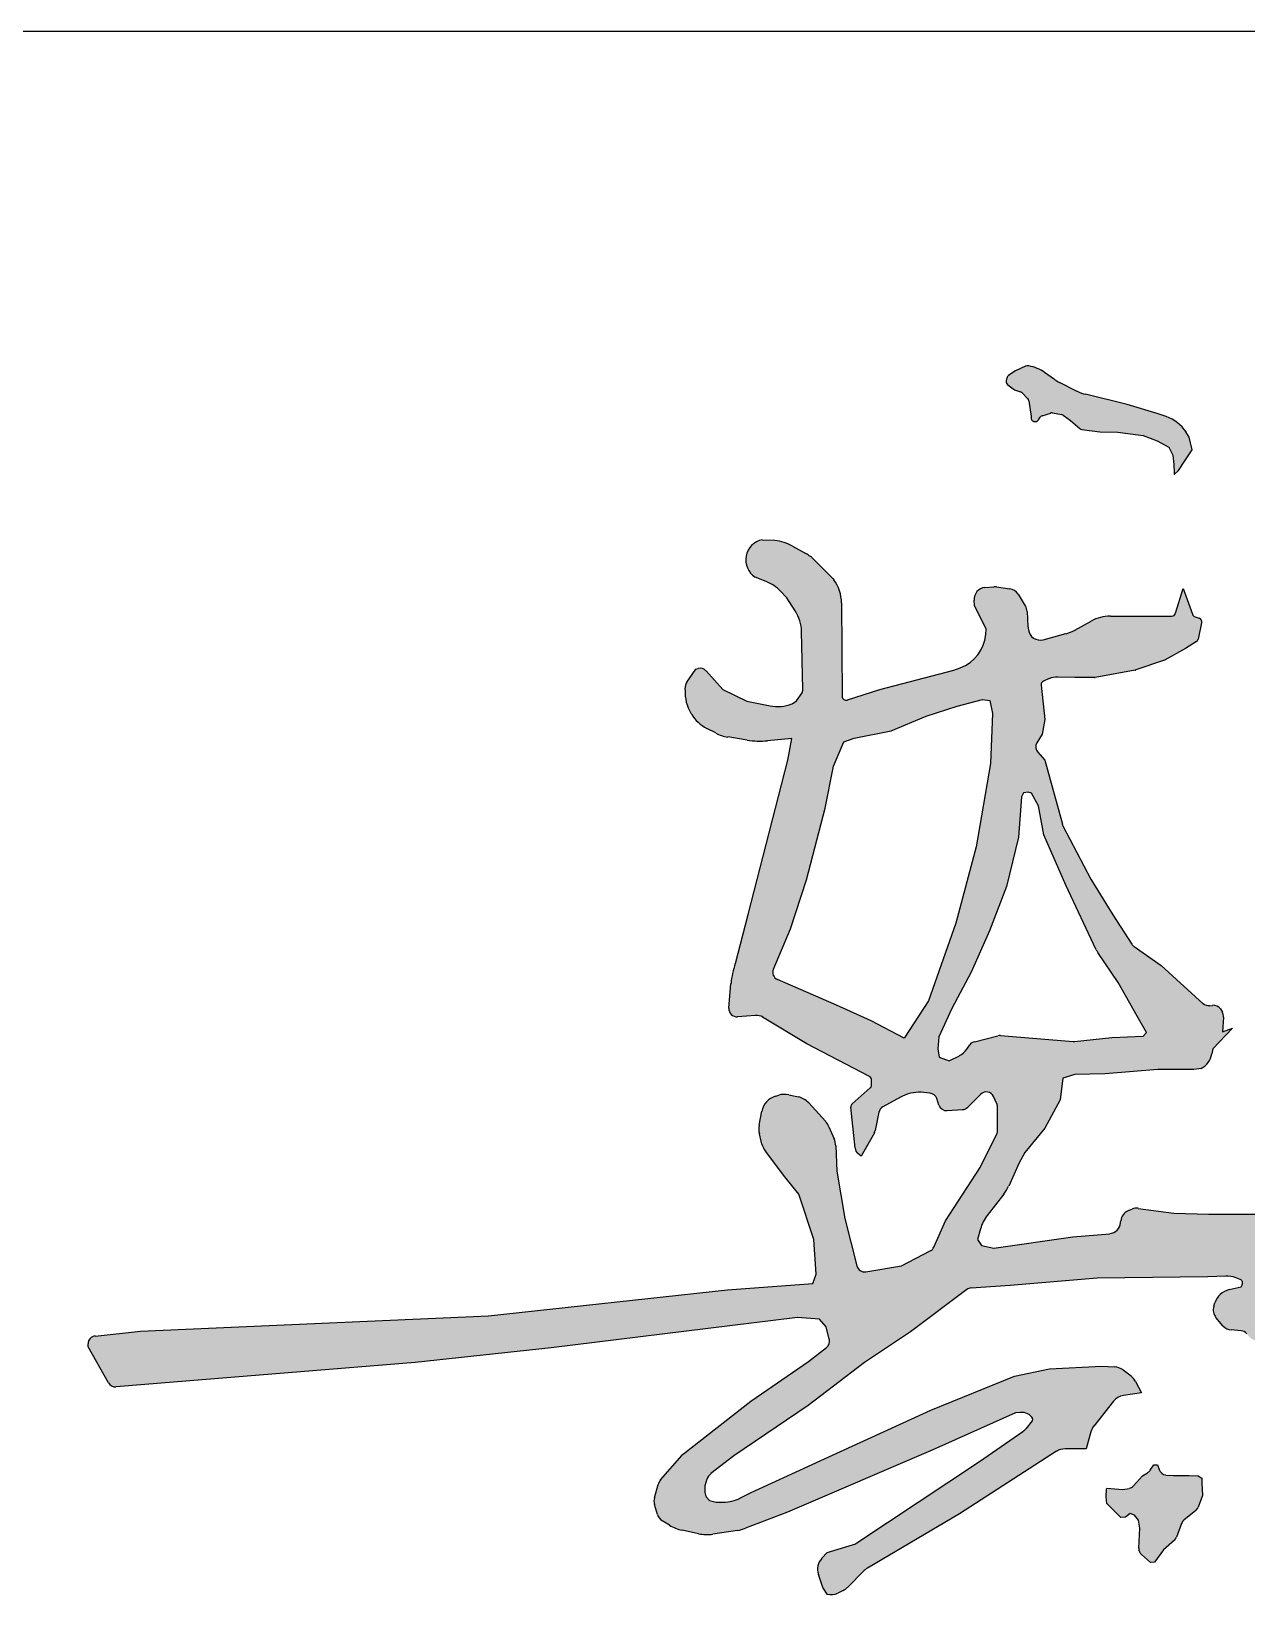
# Model space of a CAD drawing. Extents: x 185245 to 2166646, y -19957 to 815000.
# Drawn here: x 2047606 to 2048581, y 641794 to 643049 of the extents above; entities that cross this region are included whole.
import ezdxf

# ---------------------------------------------------------------- set-up
doc = ezdxf.new("R2010")
doc.units = 0
doc.header["$LTSCALE"] = 1000
doc.header["$MEASUREMENT"] = 0
doc.layers.add('图框', color=4, linetype='Continuous')
doc.layers.add('签名', color=7, linetype='Continuous')

msp = doc.modelspace()

# ---------------------------------------------------------------- hatches: boundary and pattern name
at = {"layer": '签名'}
h = msp.add_hatch(color=4, dxfattribs=at)
h.paths.add_polyline_path([(2048477.9, 642727.1), (2048498.2, 642724.4), (2048509.5, 642720.1), (2048518.9, 642715), (2048522, 642708.8), (2048522.8, 642701.3), (2048523.2, 642694.7), (2048523.2, 642693.1), (2048526.7, 642696.3), (2048531.8, 642704.1), (2048537.7, 642713.1), (2048535.3, 642723.2), (2048532.6, 642727.3, 0.161293), (2048516.8, 642739.6), (2048510.3, 642741.9), (2048485.3, 642749.4), (2048452, 642757.5, -0.055927), (2048445.4, 642759.9), (2048431.1, 642767.1, -0.036786), (2048427.1, 642769.5), (2048419.1, 642775, 0.116967), (2048405.4, 642780.5, 0.125161), (2048403.9, 642780.2), (2048395.7, 642776.4, 0.089225), (2048394.8, 642775.8, -0.045924), (2048395.2, 642776.1), (2048390.2, 642772.7, 0.195275), (2048388.9, 642770.7), (2048388.4, 642768.2, 0.293872), (2048389.7, 642765), (2048395, 642761.1), (2048400.5, 642759.1), (2048406.4, 642753.3), (2048408.4, 642739.3, 0.040442), (2048408.3, 642738.8, 0.74192), (2048414.2, 642737), (2048416.1, 642740), (2048424.7, 642742.7), (2048433.3, 642741.2), (2048440, 642736.5), (2048447.5, 642730.1, 0.146226), (2048449.1, 642729.3), (2048463.4, 642727.5)])
h.paths.add_polyline_path([(2048714.4, 642381.6, -0.224051), (2048720.3, 642369.4), (2048720.6, 642342, 0.252735), (2048728, 642328.8), (2048734.5, 642324.6), (2048740.8, 642325.2, 0.405395), (2048755.1, 642342.2), (2048754, 642357.9), (2048766.1, 642361.4), (2048769.6, 642363.1), (2048757.9, 642369.6), (2048755.7, 642378.2), (2048756.1, 642393.9, 0.116113), (2048754.6, 642401.1), (2048746.6, 642417.9, 0.062977), (2048744.5, 642421.3), (2048735.2, 642432.5, 0.230474), (2048722.5, 642438.2), (2048710.7, 642437.9), (2048707, 642436.9, 0.141943), (2048699.3, 642432.4), (2048689.1, 642421.4, 0.175293), (2048684.9, 642411.4), (2048684.7, 642409.4), (2048686, 642403.7), (2048686.9, 642403.7)])
h.paths.add_polyline_path([(2048689.2, 642241.5, 0.097987), (2048687.7, 642247.5), (2048683.1, 642256.8, 0.115547), (2048678.6, 642262.5), (2048661.6, 642275.8), (2048642.2, 642285.1), (2048633, 642285.3), (2048624.8, 642280.8), (2048617.3, 642265.8), (2048623.7, 642253.4, 0.112428), (2048628.3, 642248), (2048637.9, 642240.9), (2048646.3, 642235.5, -0.190711), (2048653.2, 642226), (2048660.1, 642198.8, -0.218827), (2048657.7, 642185.7), (2048646.6, 642169.8), (2048650.1, 642164.8, 0.115033), (2048655.5, 642159.9), (2048664.9, 642154.6, 0.14431), (2048673.7, 642152.7), (2048678.4, 642153), (2048683.8, 642164.8, 0.064737), (2048685, 642168.7), (2048690, 642198.4, 0.042109), (2048690.3, 642201.1), (2048690.3, 642222.8)])
h.paths.add_polyline_path([(2048540.4, 641862, 0.133698), (2048542.3, 641864.8), (2048545.8, 641874), (2048545.4, 641884.1), (2048545.4, 641887.9), (2048542.3, 641889.8), (2048535.3, 641890.1), (2048522.5, 641890), (2048516.5, 641890.5, -0.296761), (2048511.1, 641894.9), (2048509.8, 641898.8), (2048506.7, 641898.8), (2048503.8, 641894.3, -0.111035), (2048501.8, 641892.3), (2048497.6, 641889.8), (2048490.4, 641881.8, -0.159662), (2048487, 641879.8), (2048481.8, 641878.8), (2048469, 641879.9), (2048468.8, 641879.2), (2048468.5, 641873), (2048469.1, 641867.7), (2048473.5, 641863), (2048480.3, 641856.3), (2048484.1, 641856.6), (2048487.9, 641859.5), (2048491.2, 641858.3), (2048494.4, 641854.2), (2048495.6, 641847.8), (2048494.8, 641831.8, 0.22558), (2048496.8, 641826.7), (2048504.1, 641820.2), (2048507.3, 641820.7), (2048514.7, 641830.4), (2048523.3, 641838.1, 0.121444), (2048525, 641840.7), (2048529.1, 641851.7, -0.134274), (2048531, 641854.4)])
h = msp.add_hatch(color=4, dxfattribs=at)
h.paths.add_polyline_path([(2048834.6, 642217, -0.231178), (2048836.1, 642219.3), (2048865.1, 642237.1), (2048892.9, 642251.8, -0.274551), (2048896.2, 642251.6), (2048899.9, 642249.1, -0.290357), (2048901.3, 642246), (2048898.8, 642229, -0.282713), (2048896.6, 642226.4), (2048890.2, 642224.3, 0.12974), (2048876.6, 642215.4), (2048875.8, 642213.2), (2048874.7, 642205.2, 0.07073), (2048875.4, 642196.2), (2048876.6, 642191, 0.118418), (2048883.2, 642177.7), (2048905.5, 642151), (2048924.1, 642129.2), (2048931.1, 642120.9, -0.191696), (2048931.8, 642118.6), (2048931.4, 642111.3, 0.465128), (2048934.9, 642107.9), (2048966.9, 642111.4), (2049008.5, 642120.7, 0.44834), (2049010.8, 642124.8), (2049009.7, 642128), (2049004.4, 642133.6), (2049001.2, 642137.6, -0.157491), (2048999, 642143), (2048998.8, 642146.5, -0.24693), (2049002.4, 642154.6), (2049002.6, 642154.8, 0.440579), (2049003.6, 642168.9), (2048992.5, 642180.7), (2048979.2, 642189.7, -0.170294), (2048975.4, 642194.7), (2048973.2, 642201.6, -0.102372), (2048972.8, 642205.5), (2048974, 642216.5, -0.373734), (2048983.2, 642225.1), (2048983.4, 642225.1, 0.254103), (2048991.3, 642229.7), (2048996.3, 642238.4), (2048997.4, 642237.1), (2048999.5, 642227.3), (2049000.1, 642225.1, 0.331647), (2049008.9, 642217.9), (2049010.4, 642217.8), (2049017, 642217.8, 0.263355), (2049025.2, 642222.5), (2049025.8, 642223.4), (2049027.4, 642232.9, -0.184975), (2049030.9, 642238.8), (2049034.7, 642241.8, -0.149598), (2049039.9, 642243.8), (2049056.8, 642245.1), (2049092.7, 642244.4), (2049105.5, 642241), (2049117.8, 642236.1), (2049127.9, 642229.8), (2049141, 642215.2), (2049161.7, 642194.2), (2049168.5, 642186), (2049169.6, 642174.8), (2049172.9, 642164), (2049176.7, 642125.4), (2049174.1, 642109.3), (2049160.2, 642108.2), (2049158, 642100.7), (2049155, 642091), (2049143.4, 642080.5), (2049135.5, 642066.3), (2049123.9, 642052.5), (2049116.1, 642049.8), (2049110.1, 642057.7), (2049105.6, 642060.7), (2049093.3, 642059.2), (2049091.7, 642051.2), (2049074.4, 642047.1), (2049031, 642043.8), (2049023.2, 642040.8), (2049030.8, 642019.6), (2049033.8, 641996.2), (2049043.3, 641969.5), (2049082.5, 641886.3), (2049092.1, 641866.2), (2049093, 641848.1), (2049063.4, 641835.6), (2049048.1, 641845.2), (2049027.9, 641892.1), (2049009.9, 641933.8, 0.119239), (2049000.9, 641945.7), (2048990.6, 641954.2), (2048981, 641962.8), (2048981.3, 641966.2, 0.267055), (2048967.6, 641994.9), (2048958.3, 642001.3), (2048947.7, 642019.4), (2048938.7, 642029.9), (2048937.1, 642031, 0.225942), (2048929, 642032.5), (2048912.5, 642027.9, -0.047725), (2048910.7, 642027.6), (2048834.8, 642021.6), (2048779.8, 642020.3), (2048772.5, 642019.2), (2048773.2, 642021.7, -0.302854), (2048781.5, 642028.4), (2048858.1, 642035.2), (2048913.1, 642043.2, 0.079622), (2048916, 642044.1), (2048924.8, 642048.5, 0.447831), (2048927.3, 642057.7), (2048922.1, 642065.7, 0.101957), (2048920.3, 642067.5), (2048912.4, 642072.8), (2048892, 642070.5), (2048802.4, 642063), (2048781.3, 642063), (2048756.5, 642059.2), (2048745.9, 642055.5), (2048738.4, 642045), (2048737.7, 641960.7, -0.1506), (2048732.1, 641942.8), (2048730.9, 641941.1), (2048725.6, 641931.1, -0.07539), (2048719.9, 641923.4), (2048710.8, 641914.3, -0.258442), (2048704.9, 641912.6), (2048700.7, 641913.5, -0.172364), (2048697.1, 641915.8), (2048694.2, 641919.6, -0.116492), (2048692.9, 641922.3), (2048690.2, 641935.9), (2048688.1, 641993.3, 0.257654), (2048684.9, 641998.6), (2048681, 642000.8), (2048680.2, 642009.1, 0.137932), (2048678.9, 642012.3), (2048674.1, 642018.5, -0.130882), (2048672.9, 642021.5), (2048670.7, 642038, 0.375873), (2048664.4, 642043.6), (2048637.1, 642043.6, 0.153785), (2048633.4, 642042.4), (2048614, 642028.8), (2048606.4, 642024.1, 0.298099), (2048603.5, 642017.8), (2048604.3, 642015.4), (2048642.7, 642012.2, -0.449386), (2048645.6, 642008.4), (2048645.1, 642006.1), (2048604.6, 642006.1, 0.210128), (2048599.9, 642004), (2048596, 641999.8), (2048594.3, 641999, -0.340919), (2048583, 642001.9), (2048581.4, 642003.9, 0.210758), (2048576.8, 642006.3), (2048568.9, 642006.9, -0.201903), (2048562.3, 642010.2), (2048556.7, 642016.8, -0.259318), (2048554.9, 642025.9), (2048555.7, 642028.6, -0.264412), (2048567.4, 642039.2), (2048577, 642041.5), (2048577.8, 642043.2, 0.42547), (2048576, 642047.4), (2048572.2, 642049, 0.080244), (2048565.4, 642049.9), (2048550.1, 642049.4), (2048461.2, 642048.3), (2048391.5, 642042.5), (2048360.1, 642040.5, 0.145884), (2048356.7, 642039.3), (2048311.6, 642005.5), (2048274.7, 641980.7), (2048229.3, 641946.4), (2048169.6, 641905.8), (2048151.3, 641891.7, 0.151784), (2048148.1, 641887.1), (2048146.4, 641881.8), (2048146.4, 641877.6, 0.121298), (2048147.5, 641873.1), (2048150.2, 641870), (2048155.6, 641868.6), (2048161.3, 641868.7, 0.108689), (2048174.6, 641872), (2048183.6, 641876.4), (2048249, 641906.4), (2048327.9, 641942.5), (2048395, 641969.8), (2048423, 641975.7), (2048465.1, 641977.9), (2048475.2, 641977.3, -0.148728), (2048482.2, 641974.8), (2048488.5, 641970.1, -0.11645), (2048492.2, 641965.6), (2048496.8, 641956.5), (2048482.5, 641954.3, 0.187953), (2048474.5, 641949.7), (2048458.6, 641929.8, 0.102525), (2048456.3, 641925.2), (2048452.5, 641911.6), (2048435.6, 641911.6, 0.144191), (2048428.7, 641909.5), (2048350.8, 641859.3), (2048277, 641815.9, 0.063491), (2048274.4, 641813.9), (2048260.8, 641800.3, -0.080592), (2048257.5, 641797.9), (2048253.2, 641795.8, -0.178905), (2048244.5, 641794.8), (2048241.2, 641800.2), (2048237.6, 641810.7, -0.27945), (2048240.3, 641823.7), (2048244.6, 641828.3), (2048264.9, 641834.4, 0.073381), (2048268.3, 641836), (2048367, 641901.3), (2048401.7, 641925.3, 0.06755), (2048404.2, 641927.6), (2048409.5, 641933.9), (2048409.8, 641935.7, 0.305341), (2048399.8, 641940.6), (2048395.8, 641940.3), (2048329.4, 641910.8), (2048212.7, 641860.7), (2048179, 641847.9, -0.052637), (2048172.5, 641846.1), (2048152.9, 641843.1, -0.090596), (2048141.4, 641843.4), (2048128.1, 641846.3, -0.085038), (2048118.1, 641850.2), (2048112.6, 641853.6, -0.181064), (2048108.4, 641858.9), (2048106, 641866.8, -0.147202), (2048105.9, 641872.3), (2048108.9, 641882.9, -0.109427), (2048110.9, 641886.6), (2048128.1, 641906.4, -0.048018), (2048129.4, 641907.6), (2048183.2, 641949.8), (2048229.7, 641981.5), (2048244.1, 641992.9, 0.298156), (2048246.3, 641999.5), (2048243.7, 642009.5), (2048238.5, 642015.4), (2048220.8, 642016.8), (2048023.1, 641992.6), (2047913.8, 641980.8), (2047673.8, 641961.2, -0.291644), (2047667.7, 641964.4), (2047651.3, 641993.3), (2047651.3, 641995.7, -0.383842), (2047657, 642002), (2047693.3, 642005.8), (2047972.8, 642018.3), (2048164.6, 642039), (2048233.2, 642044.2), (2048235.9, 642051.6), (2048233.9, 642079.5), (2048221.8, 642115.8), (2048210.6, 642129.7), (2048195, 642150.3, -0.101619), (2048192.2, 642156), (2048190.2, 642164.3, -0.109256), (2048190, 642171.2), (2048192.1, 642182.3, -0.280752), (2048203.3, 642194.5), (2048205.8, 642195.3, -0.126758), (2048213.7, 642195.5), (2048221.5, 642193.8, -0.15474), (2048229.8, 642189), (2048243.2, 642174.3, -0.081557), (2048246, 642169.9), (2048250.2, 642160.3, -0.093443), (2048251.6, 642154.5), (2048252.4, 642134.3), (2048258.9, 642096.3), (2048268.4, 642058.3, 0.390931), (2048275.6, 642053.5), (2048304.3, 642058.3), (2048327.4, 642070.3, 0.171134), (2048330.3, 642073.4), (2048339.6, 642094.5), (2048367.4, 642137.1), (2048380.6, 642163.6, 0.116513), (2048381.3, 642166.4), (2048381.3, 642185.8, 0.107138), (2048380.7, 642188.4), (2048378.2, 642194.1, 0.523435), (2048367.9, 642196), (2048357.4, 642185.5, -0.18265), (2048353.3, 642183.6), (2048340.8, 642182.8, -0.340063), (2048334.3, 642187.2), (2048332.5, 642192.5, 0.294066), (2048327.1, 642196.9), (2048322.2, 642197.4, 0.133568), (2048305.7, 642194.7), (2048303.4, 642193.7), (2048289.3, 642185.8, 0.220074), (2048286.1, 642181.5), (2048283.2, 642166.9, -0.080659), (2048282.5, 642164.9), (2048271.9, 642146.4), (2048269.3, 642148.4, -0.201849), (2048267, 642152.8), (2048263.7, 642185.5, -0.240558), (2048264.7, 642188.2), (2048279.1, 642201, 0.21433), (2048280.2, 642203.4), (2048280.2, 642207.5, 0.280337), (2048278.5, 642210.3), (2048228.3, 642236.3), (2048192.8, 642257.9, 0.156534), (2048187.2, 642259.2), (2048172.6, 642258.2, -0.46076), (2048165.8, 642265), (2048167.4, 642284.8, -0.064651), (2048170.9, 642300.9), (2048181.1, 642340.2), (2048195.7, 642396.4), (2048213, 642464), (2048216.3, 642481.5), (2048196.8, 642479.6, -0.064936), (2048180.3, 642480.1), (2048164.9, 642482.6, -0.080775), (2048155.2, 642485.8), (2048148.1, 642489.5, -0.135752), (2048135.7, 642501.1), (2048135.3, 642501.7, -0.154043), (2048130.7, 642520.3), (2048130.9, 642523.3, -0.136703), (2048132, 642526.6), (2048139.3, 642537.1), (2048141.1, 642537.6, -0.279334), (2048147.4, 642535.7), (2048160.9, 642520.6), (2048180, 642511.4), (2048198.8, 642507.6, 0.141167), (2048216.4, 642509.1), (2048220, 642511.7), (2048224.4, 642518, 0.122029), (2048225.1, 642521), (2048224.1, 642567.1, 0.13949), (2048218.9, 642583.8), (2048212.1, 642594.2), (2048207.1, 642599.6, 0.109197), (2048195.7, 642607.3), (2048186.8, 642610.9, -0.674227), (2048192.5, 642640.8), (2048202.6, 642640.4, -0.092395), (2048216.9, 642635.7), (2048227.5, 642629.7, -0.067551), (2048234.4, 642624.5), (2048249.2, 642609.7), (2048249.9, 642608.7, -0.157847), (2048256.1, 642590.1), (2048256.6, 642515.3, 0.507739), (2048260.8, 642512.3), (2048286.9, 642520.8), (2048346.2, 642536.2), (2048351.4, 642538.2, 0.285141), (2048371.9, 642564.9), (2048372.3, 642569), (2048362.8, 642588.1), (2048362.5, 642592.4, -0.404917), (2048371.2, 642602.5), (2048378.4, 642603.1, -0.059906), (2048380.6, 642603.1), (2048391.1, 642601.5, -0.217925), (2048397.8, 642597.2), (2048403.6, 642587.8, -0.127757), (2048405.1, 642583.3), (2048405.8, 642571.4), (2048406.1, 642568.6, 0.45192), (2048418.1, 642560.6), (2048436.3, 642565.5, 0.061267), (2048443.5, 642568.4), (2048456.5, 642575.6, -0.126968), (2048471.9, 642579.6), (2048521.2, 642579.6, 0.329734), (2048524.3, 642581.8), (2048530.4, 642601.8), (2048537.9, 642581, 0.229531), (2048539.9, 642579.1), (2048543.1, 642578, -0.382276), (2048545.2, 642574.3), (2048542.4, 642561.1, -0.203047), (2048541, 642559.1), (2048532.2, 642553.6), (2048515.6, 642544.4), (2048492.1, 642536.4), (2048459.4, 642530.2), (2048443.3, 642530.2), (2048429.6, 642530.7, 0.112418), (2048422.7, 642529.4), (2048418.3, 642527.4, 0.326044), (2048416.4, 642524.2), (2048419.2, 642496.6), (2048417.3, 642484.9), (2048413, 642477.8, 0.328096), (2048413.6, 642470.3), (2048419.2, 642463.9), (2048433.4, 642412.6, 0.053255), (2048433.8, 642411.4), (2048456.3, 642368.5), (2048474, 642339.9), (2048489.2, 642316.3, 0.098742), (2048490.9, 642314.5), (2048512.6, 642299.4), (2048546.5, 642268.6, 0.218816), (2048551.5, 642267), (2048554, 642267.3, -0.291918), (2048560.2, 642264.4), (2048561.8, 642261.7, -0.158896), (2048562.8, 642257.9), (2048562, 642246.1), (2048569.9, 642249.1), (2048554.1, 642232.3), (2048553.4, 642228.3, -0.240188), (2048544.8, 642216.7), (2048538.8, 642215.9), (2048510, 642215.9), (2048467.7, 642212.4), (2048443.5, 642211.7), (2048433.8, 642209), (2048431.7, 642191.5), (2048419.2, 642168.7), (2048403.3, 642149.3), (2048398.4, 642140.3), (2048390.3, 642122.3, -0.059303), (2048386.4, 642115.8), (2048373.1, 642098.8, 0.096023), (2048367.6, 642088), (2048365.2, 642079.4), (2048368.6, 642074.5), (2048378.3, 642072.5), (2048441.9, 642081.5), (2048471.4, 642084.1, 0.368288), (2048480.1, 642093), (2048480.2, 642094.4, -0.287337), (2048486.2, 642102.6), (2048489.4, 642103.9, -0.1299), (2048494.2, 642104.4), (2048522.9, 642100.5), (2048550.9, 642099.7), (2048591.7, 642099.7, -0.061275), (2048594, 642099.4), (2048600, 642098, -0.265952), (2048606.9, 642091.4), (2048609.2, 642083.4), (2048612.4, 642072.6, 0.385739), (2048623.4, 642065.9), (2048631.5, 642067.4, 0.134429), (2048636, 642069.6), (2048648.6, 642080.7, 0.361907), (2048650.5, 642092.8), (2048647.3, 642098.2), (2048646.2, 642107.2, -0.367837), (2048653.1, 642117.5), (2048661.4, 642119.8, -0.157947), (2048667.3, 642119.6), (2048669.3, 642118.9, -0.191883), (2048674.6, 642114.2), (2048676.8, 642109.8), (2048680.7, 642096.6), (2048681.1, 642091.5, 0.175535), (2048683.9, 642085.6), (2048687.7, 642081.9), (2048702.1, 642081.2, 0.100406), (2048705.8, 642081.8), (2048713.5, 642084.6, 0.271742), (2048719.6, 642092.1), (2048723.4, 642116), (2048735.1, 642161.8), (2048747, 642199.5), (2048758.4, 642227.1), (2048761.5, 642224.7), (2048762.3, 642218.5), (2048757.6, 642185.9), (2048749.1, 642153.3), (2048742.8, 642123), (2048739.7, 642102.1), (2048739.7, 642088.1, 0.280775), (2048749.6, 642089.2), (2048752.2, 642091.2), (2048786.4, 642097.4), (2048888.6, 642101.2, 0.384258), (2048891.7, 642104.1), (2048892.2, 642111.6, 0.192772), (2048891.5, 642113.9), (2048869, 642140.9), (2048852.8, 642157, -0.038185), (2048849.7, 642160.7), (2048839.8, 642174.1, -0.150784), (2048833.7, 642191.8), (2048833.2, 642204.5)])
h.paths.add_polyline_path([(2048375.1, 642511.8), (2048377.4, 642501.4), (2048375.7, 642461.4), (2048364.1, 642394.5), (2048348, 642333.3), (2048326, 642271), (2048306.4, 642241), (2048279.8, 642254.8), (2048252.1, 642267.5), (2048204.8, 642288.1, -0.411776), (2048201.5, 642296.4), (2048215.2, 642328.7), (2048227.9, 642367.9), (2048242.9, 642425.6), (2048249.8, 642459.1), (2048257.9, 642478.7), (2048266.3, 642481.6), (2048296.1, 642487.5), (2048324.1, 642499.2), (2048348.9, 642507.3), (2048369.2, 642512.7)], flags=16)
h.paths.add_polyline_path([(2048405.9, 642438.2), (2048408.7, 642437.4), (2048414.3, 642427.4), (2048418.6, 642404), (2048436.2, 642363.8), (2048460.6, 642311.9, 0.039662), (2048461.9, 642309.7), (2048478.3, 642285.7), (2048493.4, 642258.6), (2048501, 642245.5), (2048498.2, 642242.7), (2048473.1, 642241.5), (2048442.6, 642238.2), (2048383.8, 642243, 0.081589), (2048381.7, 642242.8), (2048362.8, 642238.1, 0.183834), (2048359.1, 642235.5), (2048356.8, 642232.2, -0.12786), (2048350.7, 642226.9), (2048342.5, 642222.8), (2048334.5, 642225.6), (2048333.5, 642232.3), (2048334.3, 642242.1), (2048344.8, 642264.7), (2048360.2, 642293.8), (2048374.8, 642327), (2048388.6, 642362.6), (2048398.3, 642402.3), (2048400.7, 642434.6), (2048402.3, 642437.8)], flags=16)
h.paths.add_polyline_path([(2049035.5, 642206.1), (2049041.3, 642211.8), (2049045, 642215, -0.191823), (2049051.7, 642217.4), (2049067.5, 642216.6), (2049077.8, 642214.8, -0.10674), (2049081.5, 642213.3), (2049100.8, 642200), (2049119.7, 642186.9, -0.07439), (2049121.8, 642184.9), (2049135, 642168.1, -0.129106), (2049141.4, 642153.3), (2049143.4, 642140.4, -0.195793), (2049137.8, 642117), (2049134.4, 642112.2), (2049130.1, 642105.3), (2049115.6, 642093.5), (2049108.2, 642089.5), (2049103.8, 642090.4), (2049099, 642097.8), (2049093.3, 642104.4), (2049092, 642115.3), (2049092, 642126.7), (2049090.7, 642135.8), (2049085.5, 642143.7), (2049080.2, 642147.2), (2049073.7, 642147.6), (2049065.8, 642154.6), (2049059.7, 642163.4), (2049054, 642178.2), (2049049.6, 642186.1), (2049042.6, 642194.8), (2049036.5, 642200), (2049034.7, 642201.8)], flags=16)
h.paths.add_polyline_path([(2049014.9, 642149.6), (2049016.3, 642151.2), (2049016.6, 642151.2), (2049028.7, 642152.3), (2049034.3, 642149.5, -0.319194), (2049036, 642146.2), (2049035.2, 642140.1), (2049035.9, 642139.3, 0.170609), (2049041.5, 642136.3), (2049045.2, 642135.8), (2049049.6, 642134.8, -0.270894), (2049052, 642132.6), (2049052.5, 642130.9), (2049052, 642125.8), (2049051.7, 642124.2, -0.35173), (2049048.6, 642121.7), (2049037.9, 642121.5), (2049027.8, 642122.7, -0.28734), (2049025.1, 642124.8), (2049024.1, 642127.7, 0.155831), (2049023, 642129.2, 0.184917), (2049020.9, 642130.2), (2049017.9, 642130.4), (2049014.9, 642135), (2049014.9, 642142.8)], flags=16)
h.paths.add_polyline_path([(2048958.3, 642069.7), (2048965.9, 642077.6), (2048972.7, 642082.1), (2048978.1, 642084.9, -0.109091), (2048982.1, 642086), (2048987.2, 642086.2), (2049002, 642084.5), (2049008.9, 642083.7, 0.069308), (2049011.5, 642083.7), (2049016.5, 642084.5, 0.13629), (2049021.2, 642086.6), (2049026.3, 642090.8, -0.117467), (2049030.2, 642092.8), (2049036.8, 642094.3, -0.049761), (2049038.7, 642094.5), (2049048.9, 642094.8, -0.063156), (2049051.3, 642094.6), (2049062.1, 642092.1), (2049063.2, 642091.7, -0.311276), (2049069.4, 642082.7), (2049069.4, 642082.1), (2049065.9, 642074.9), (2049059.9, 642066.8, -0.162986), (2049054.9, 642063.3), (2049052.2, 642062.5), (2049037.4, 642062.2), (2049031.5, 642062.2, 0.140475), (2049026.5, 642060.7), (2049020.5, 642057), (2049017.1, 642055.3), (2049012.3, 642054.3), (2049010.8, 642054.5, -0.312011), (2049003, 642061.2), (2049001.4, 642062.3), (2048997.8, 642061.2), (2048994.1, 642052.9), (2048991.7, 642049.5), (2048989.2, 642048.1, -0.174687), (2048982.8, 642047), (2048978.6, 642047.8), (2048973.1, 642051.1, -0.082204), (2048970.7, 642053.1), (2048967.9, 642056.3), (2048961.1, 642063.6), (2048958, 642067)], flags=16)
h.paths.add_polyline_path([(2048981.7, 642028.6), (2048984, 642029.8, 0.21493), (2048990.1, 642034.7), (2048992, 642038.4), (2048993.5, 642041.1), (2048996, 642041.1), (2049000.2, 642040.2), (2049001.9, 642037.4, 0.120194), (2049005.2, 642034.2), (2049006.5, 642033.5), (2049010.9, 642029.3), (2049015.9, 642026, -0.198061), (2049020, 642020), (2049021.4, 642013.6), (2049021.8, 642002.7, -0.06461), (2049021.6, 642000.2), (2049021.4, 641999.6, -0.302829), (2049016.3, 641994.7), (2049015.5, 641994.6, -0.052243), (2049013.5, 641994.4), (2049006.2, 641994.7), (2049000.3, 641995.2), (2048998, 641997.5), (2048997.1, 642000.2), (2048996.9, 642006.5, 0.37754), (2048992.2, 642013.5), (2048990.1, 642017.5), (2048989.3, 642019.3), (2048987.4, 642020.5), (2048984.5, 642021.1), (2048981.9, 642023.2), (2048981.1, 642026.6)], flags=16)

# ---------------------------------------------------------------- linework, layer by layer
at = {"layer": '图框', "color": 0}
msp.add_line((2041584.2, 643048.8, 0), (2050598, 643048.8, 0), dxfattribs=at)
at = {"layer": '签名', "color": 4}
for p, q in [((2048395.2, 642776.1, -1593.4), (2048390.2, 642772.7, -1593.4)), ((2048403.9, 642780.2, -1593.4), (2048395.7, 642776.4, -1593.4)), ((2048406.5, 642780.3, -1593.4), (2048405.8, 642780.4, -1593.4)), ((2048427.1, 642769.5, -1593.4), (2048419.1, 642775, -1593.4)), ((2048388.9, 642770.7, -1593.4), (2048388.4, 642768.2, -1593.4)), ((2048389.7, 642765, -1593.4), (2048395, 642761.1, -1593.4)), ((2048395, 642761.1, -1593.4), (2048399.8, 642759.4, -1593.4)), ((2048445.4, 642759.9, -1593.4), (2048431.1, 642767.1, -1593.4)), ((2048401, 642758.6, -1593.4), (2048405.6, 642754, -1593.4)), ((2048406.5, 642752.2, -1593.4), (2048408.3, 642739.6, -1593.4)), ((2048485.3, 642749.4, -1593.4), (2048452, 642757.5, -1593.4)), ((2048510.3, 642741.9, -1593.4), (2048485.3, 642749.4, -1593.4)), ((2048408.3, 642739.6, -1593.4), (2048408.3, 642738.8, -1593.4)), ((2048414.2, 642737, -1593.4), (2048415.5, 642739.1, -1593.4)), ((2048417.2, 642740.3, -1593.4), (2048424, 642742.5, -1593.4)), ((2048425.5, 642742.6, -1593.4), (2048432.6, 642741.3, -1593.4)), ((2048433.9, 642740.8, -1593.4), (2048440, 642736.5, -1593.4)), ((2048440, 642736.5, -1593.4), (2048447.5, 642730.1, -1593.4)), ((2048516.8, 642739.6, -1593.4), (2048510.3, 642741.9, -1593.4)), ((2048449.1, 642729.3, -1593.4), (2048463.4, 642727.5, -1593.4)), ((2048463.4, 642727.5, -1593.4), (2048477.9, 642727.1, -1593.4)), ((2048477.9, 642727.1, -1593.4), (2048498.2, 642724.4, -1593.4)), ((2048498.2, 642724.4, -1593.4), (2048509.5, 642720.1, -1593.4)), ((2048535.3, 642723.2, -1593.4), (2048532.6, 642727.3, -1593.4)), ((2048537.7, 642713.1, -1593.4), (2048535.3, 642723.2, -1593.4)), ((2048509.5, 642720.1, -1593.4), (2048518.9, 642715, -1593.4)), ((2048518.9, 642715, -1593.4), (2048522, 642708.8, -1593.4)), ((2048531.8, 642704.1, -1593.4), (2048537.7, 642713.1, -1593.4)), ((2048522, 642708.8, -1593.4), (2048522.8, 642701.3, -1593.4)), ((2048522.8, 642701.3, -1593.4), (2048523.2, 642694.7, -1593.4)), ((2048526.7, 642696.3, -1593.4), (2048531.8, 642704.1, -1593.4)), ((2048523.2, 642693.1, -1593.4), (2048526.7, 642696.3, -1593.4)), ((2048523.2, 642694.7, -1593.4), (2048523.2, 642693.1, -1593.4)), ((2048192.5, 642640.8, -1593.4), (2048202.6, 642640.4, -1593.4)), ((2048216.9, 642635.7, -1593.4), (2048227.5, 642629.7, -1593.4)), ((2048234.4, 642624.5, -1593.4), (2048249.2, 642609.7, -1593.4)), ((2048195.7, 642607.3, -1593.4), (2048186.8, 642610.9, -1593.4)), ((2048249.2, 642609.7, -1593.4), (2048249.9, 642608.7, -1593.4)), ((2048212.1, 642594.2, -1593.4), (2048207.1, 642599.6, -1593.4)), ((2048371.2, 642602.5, -1593.4), (2048378.4, 642603.1, -1593.4)), ((2048380.6, 642603.1, -1593.4), (2048391.1, 642601.5, -1593.4)), ((2048397.8, 642597.2, -1593.4), (2048403.6, 642587.8, -1593.4)), ((2048524.3, 642581.8, -1593.4), (2048530.4, 642601.8, -1593.4)), ((2048530.4, 642601.8, -1593.4), (2048537.9, 642581, -1593.4)), ((2048218.9, 642583.8, -1593.4), (2048212.1, 642594.2, -1593.4)), ((2048256.1, 642590.1, -1593.4), (2048256.6, 642515.3, -1593.4)), ((2048362.8, 642588.1, -1593.4), (2048362.5, 642592.4, -1593.4)), ((2048372.3, 642569, -1593.4), (2048362.8, 642588.1, -1593.4)), ((2048405.1, 642583.3, -1593.4), (2048405.8, 642571.4, -1593.4)), ((2048443.5, 642568.4, -1593.4), (2048456.5, 642575.6, -1593.4)), ((2048471.9, 642579.6, -1593.4), (2048521.2, 642579.6, -1593.4)), ((2048539.9, 642579.1, -1593.4), (2048543.1, 642578, -1593.4)), ((2048545.2, 642574.3, -1593.4), (2048542.4, 642561.1, -1593.4)), ((2048225.1, 642521, -1593.4), (2048224.1, 642567.1, -1593.4)), ((2048371.9, 642564.9, -1593.4), (2048372.3, 642569, -1593.4)), ((2048405.8, 642571.4, -1593.4), (2048406.1, 642568.6, -1593.4)), ((2048418.1, 642560.6, -1593.4), (2048436.3, 642565.5, -1593.4)), ((2048541, 642559.1, -1593.4), (2048532.2, 642553.6, -1593.4)), ((2048532.2, 642553.6, -1593.4), (2048515.8, 642544.5, -1593.4)), ((2048132, 642526.6, -1593.4), (2048139.3, 642537.1, -1593.4)), ((2048139.3, 642537.1, -1593.4), (2048141.1, 642537.6, -1593.4)), ((2048147.4, 642535.7, -1593.4), (2048160.9, 642520.6, -1593.4)), ((2048286.9, 642520.8, -1593.4), (2048346.2, 642536.2, -1593.4)), ((2048346.2, 642536.2, -1593.4), (2048351.4, 642538.2, -1593.4)), ((2048491.9, 642536.3, -1593.4), (2048459.7, 642530.2, -1593.4)), ((2048515.3, 642544.3, -1593.4), (2048492.3, 642536.4, -1593.4)), ((2048130.7, 642520.3, -1593.4), (2048130.9, 642523.3, -1593.4)), ((2048416.4, 642524.2, -1593.4), (2048419.2, 642496.6, -1593.4)), ((2048422.7, 642529.4, -1593.4), (2048418.3, 642527.4, -1593.4)), ((2048443.3, 642530.2, -1593.4), (2048429.6, 642530.7, -1593.4)), ((2048459.1, 642530.2, -1593.4), (2048443.3, 642530.2, -1593.4)), ((2048160.9, 642520.6, -1593.4), (2048180, 642511.4, -1593.4)), ((2048180, 642511.4, -1593.4), (2048198.8, 642507.6, -1593.4)), ((2048216.4, 642509.1, -1593.4), (2048220, 642511.7, -1593.4)), ((2048220, 642511.7, -1593.4), (2048224.4, 642518, -1593.4)), ((2048260.8, 642512.3, -1593.4), (2048286.9, 642520.8, -1593.4)), ((2048348.9, 642507.3, -1593.4), (2048369.2, 642512.7, -1593.4)), ((2048369.2, 642512.7, -1593.4), (2048375.1, 642511.8, -1593.4)), ((2048375.1, 642511.8, -1593.4), (2048377.4, 642501.4, -1593.4)), ((2048135.7, 642501.1, -1593.4), (2048135.3, 642501.7, -1593.4)), ((2048296.1, 642487.5, -1593.4), (2048324.1, 642499.2, -1593.4)), ((2048324.1, 642499.2, -1593.4), (2048348.9, 642507.3, -1593.4)), ((2048377.4, 642501.4, -1593.4), (2048375.7, 642461.4, -1593.4)), ((2048419.2, 642496.6, -1593.4), (2048417.3, 642484.9, -1593.4)), ((2048155.2, 642485.8, -1593.4), (2048148.1, 642489.5, -1593.4)), ((2048266.3, 642481.6, -1593.4), (2048296.1, 642487.5, -1593.4)), ((2048417.3, 642484.9, -1593.4), (2048413, 642477.8, -1593.4)), ((2048180.3, 642480.1, -1593.4), (2048164.9, 642482.6, -1593.4)), ((2048216.3, 642481.5, -1593.4), (2048196.8, 642479.6, -1593.4)), ((2048213, 642464, -1593.4), (2048216.3, 642481.5, -1593.4)), ((2048249.8, 642459.1, -1593.4), (2048257.9, 642478.7, -1593.4)), ((2048257.9, 642478.7, -1593.4), (2048266.3, 642481.6, -1593.4)), ((2048195.7, 642396.4, -1593.4), (2048213, 642464, -1593.4)), ((2048242.9, 642425.6, -1593.4), (2048249.8, 642459.1, -1593.4)), ((2048375.7, 642461.4, -1593.4), (2048364.1, 642394.5, -1593.4)), ((2048413.6, 642470.3, -1593.4), (2048419.2, 642463.9, -1593.4)), ((2048419.2, 642463.9, -1593.4), (2048433.4, 642412.6, -1593.4)), ((2048400.7, 642434.6, -1593.4), (2048398.3, 642402.3, -1593.4)), ((2048402.3, 642437.8, -1593.4), (2048400.7, 642434.6, -1593.4)), ((2048405.9, 642438.2, -1593.4), (2048402.3, 642437.8, -1593.4)), ((2048408.7, 642437.4, -1593.4), (2048405.9, 642438.2, -1593.4)), ((2048414.3, 642427.4, -1593.4), (2048408.7, 642437.4, -1593.4)), ((2048227.9, 642367.9, -1593.4), (2048242.9, 642425.6, -1593.4)), ((2048418.6, 642404, -1593.4), (2048414.3, 642427.4, -1593.4)), ((2048433.8, 642411.4, -1593.4), (2048456.3, 642368.5, -1593.4)), ((2048181.1, 642340.2, -1593.4), (2048195.7, 642396.4, -1593.4)), ((2048398.3, 642402.3, -1593.4), (2048388.6, 642362.6, -1593.4)), ((2048436.2, 642363.8, -1593.4), (2048418.6, 642404, -1593.4)), ((2048364.1, 642394.5, -1593.4), (2048348, 642333.3, -1593.4)), ((2048215.2, 642328.7, -1593.4), (2048227.9, 642367.9, -1593.4)), ((2048388.6, 642362.6, -1593.4), (2048374.8, 642327, -1593.4)), ((2048460.6, 642311.9, -1593.4), (2048436.2, 642363.8, -1593.4)), ((2048456.3, 642368.5, -1593.4), (2048474, 642339.9, -1593.4)), ((2048170.9, 642300.9, -1593.4), (2048181.1, 642340.2, -1593.4)), ((2048181.1, 642340.2, -1593.4), (2048181.1, 642340.2, -1593.4)), ((2048348, 642333.3, -1593.4), (2048326, 642271, -1593.4)), ((2048474, 642339.9, -1593.4), (2048489.2, 642316.3, -1593.4)), ((2048201.5, 642296.4, -1593.4), (2048215.2, 642328.7, -1593.4)), ((2048374.8, 642327, -1593.4), (2048360.2, 642293.8, -1593.4)), ((2048478.3, 642285.7, -1593.4), (2048461.9, 642309.7, -1593.4)), ((2048490.9, 642314.5, -1593.4), (2048512.6, 642299.4, -1593.4)), ((2048512.6, 642299.4, -1593.4), (2048546.5, 642268.6, -1593.4)), ((2048165.8, 642265, -1593.4), (2048167.4, 642284.8, -1593.4)), ((2048252.1, 642267.5, -1593.4), (2048204.8, 642288.1, -1593.4)), ((2048360.2, 642293.8, -1593.4), (2048344.8, 642264.7, -1593.4)), ((2048493.4, 642258.6, -1593.4), (2048478.3, 642285.7, -1593.4)), ((2048326, 642271, -1593.4), (2048306.4, 642241, -1593.4)), ((2048187.2, 642259.2, -1593.4), (2048172.6, 642258.2, -1593.4)), ((2048279.8, 642254.8, -1593.4), (2048252.1, 642267.5, -1593.4)), ((2048344.8, 642264.7, -1593.4), (2048334.3, 642242.1, -1593.4)), ((2048501, 642245.5, -1593.4), (2048493.4, 642258.6, -1593.4)), ((2048551.5, 642267, -1593.4), (2048554, 642267.3, -1593.4)), ((2048560.2, 642264.4, -1593.4), (2048561.8, 642261.7, -1593.4)), ((2048228.3, 642236.3, -1593.4), (2048192.8, 642257.9, -1593.4)), ((2048306.4, 642241, -1593.4), (2048279.8, 642254.8, -1593.4)), ((2048498.2, 642242.7, -1593.4), (2048501, 642245.5, -1593.4)), ((2048569.9, 642249.1, -1593.4), (2048554.1, 642232.3, -1593.4)), ((2048562.8, 642257.9, -1593.4), (2048562, 642246.1, -1593.4)), ((2048562, 642246.1, -1593.4), (2048569.9, 642249.1, -1593.4)), ((2048278.5, 642210.3, -1593.4), (2048228.3, 642236.3, -1593.4)), ((2048334.3, 642242.1, -1593.4), (2048333.5, 642232.3, -1593.4)), ((2048356.8, 642232.2, -1593.4), (2048359.1, 642235.5, -1593.4)), ((2048362.8, 642238.1, -1593.4), (2048381.7, 642242.8, -1593.4)), ((2048383.8, 642243, -1593.4), (2048442, 642238.3, -1593.4)), ((2048443.2, 642238.3, -1593.4), (2048473.1, 642241.5, -1593.4)), ((2048473.1, 642241.5, -1593.4), (2048498.2, 642242.7, -1593.4)), ((2048333.5, 642232.3, -1593.4), (2048334.5, 642225.6, -1593.4)), ((2048334.5, 642225.6, -1593.4), (2048342.5, 642222.8, -1593.4)), ((2048342.5, 642222.8, -1593.4), (2048350.7, 642226.9, -1593.4)), ((2048554.1, 642232.3, -1593.4), (2048553.4, 642228.3, -1593.4)), ((2048433.8, 642209, -1593.4), (2048431.7, 642191.5, -1593.4)), ((2048443.5, 642211.7, -1593.4), (2048433.8, 642209, -1593.4)), ((2048467.7, 642212.4, -1593.4), (2048443.5, 642211.7, -1593.4)), ((2048510, 642215.9, -1593.4), (2048467.7, 642212.4, -1593.4)), ((2048538.8, 642215.9, -1593.4), (2048510, 642215.9, -1593.4)), ((2048544.8, 642216.7, -1593.4), (2048538.8, 642215.9, -1593.4)), ((2048213.7, 642195.5, -1593.4), (2048221.5, 642193.8, -1593.4)), ((2048264.7, 642188.2, -1593.4), (2048279.1, 642201, -1593.4)), ((2048280.2, 642203.4, -1593.4), (2048280.2, 642207.5, -1593.4)), ((2048327.1, 642196.9, -1593.4), (2048322.2, 642197.4, -1593.4)), ((2048367.9, 642196, -1593.4), (2048357.4, 642185.5, -1593.4)), ((2048203.3, 642194.5, -1593.4), (2048205.8, 642195.3, -1593.4)), ((2048229.8, 642189, -1593.4), (2048243.2, 642174.3, -1593.4)), ((2048267, 642152.8, -1593.4), (2048263.7, 642185.5, -1593.4)), ((2048303.4, 642193.7, -1593.4), (2048289.3, 642185.8, -1593.4)), ((2048305.7, 642194.7, -1593.4), (2048303.4, 642193.7, -1593.4)), ((2048334.3, 642187.2, -1593.4), (2048332.5, 642192.5, -1593.4)), ((2048353.3, 642183.6, -1593.4), (2048340.8, 642182.8, -1593.4)), ((2048380.7, 642188.4, -1593.4), (2048378.2, 642194.1, -1593.4)), ((2048381.3, 642166.4, -1593.4), (2048381.3, 642185.8, -1593.4)), ((2048431.7, 642191.5, -1593.4), (2048419.2, 642168.7, -1593.4)), ((2048190, 642171.2, -1593.4), (2048192.1, 642182.3, -1593.4)), ((2048286.1, 642181.5, -1593.4), (2048283.2, 642166.9, -1593.4)), ((2048192.2, 642156, -1593.4), (2048190.2, 642164.3, -1593.4)), ((2048246, 642169.9, -1593.4), (2048250.2, 642160.3, -1593.4)), ((2048282.5, 642164.9, -1593.4), (2048271.9, 642146.4, -1593.4)), ((2048367.4, 642137.1, -1593.4), (2048380.6, 642163.6, -1593.4)), ((2048419.2, 642168.7, -1593.4), (2048403.3, 642149.3, -1593.4)), ((2048210.6, 642129.7, -1593.4), (2048195, 642150.3, -1593.4)), ((2048251.6, 642154.5, -1593.4), (2048252.4, 642134.3, -1593.4)), ((2048271.9, 642146.4, -1593.4), (2048269.3, 642148.4, -1593.4)), ((2048403.3, 642149.3, -1593.4), (2048398.4, 642140.3, -1593.4)), ((2048252.4, 642134.3, -1593.4), (2048258.9, 642096.3, -1593.4)), ((2048339.6, 642094.5, -1593.4), (2048367.4, 642137.1, -1593.4)), ((2048398.4, 642140.3, -1593.4), (2048390.3, 642122.3, -1593.4)), ((2048221.8, 642115.8, -1593.4), (2048210.6, 642129.7, -1593.4)), ((2048233.9, 642079.5, -1593.4), (2048221.8, 642115.8, -1593.4)), ((2048386.4, 642115.8, -1593.4), (2048373.1, 642098.8, -1593.4)), ((2048258.9, 642096.3, -1593.4), (2048268.4, 642058.3, -1593.4)), ((2048486.2, 642102.6, -1593.4), (2048489.4, 642103.9, -1593.4)), ((2048494.2, 642104.4, -1593.4), (2048522.9, 642100.5, -1593.4)), ((2048522.9, 642100.5, -1593.4), (2048550.9, 642099.7, -1593.4)), ((2048550.9, 642099.7, -1593.4), (2048591.7, 642099.7, -1593.4)), ((2048330.3, 642073.4, -1593.4), (2048339.6, 642094.5, -1593.4)), ((2048367.6, 642088, -1593.4), (2048365.2, 642079.4, -1593.4)), ((2048441.9, 642081.5, -1593.4), (2048471.4, 642084.1, -1593.4)), ((2048480.1, 642093, -1593.4), (2048480.2, 642094.4, -1593.4)), ((2048235.9, 642051.6, -1593.4), (2048233.9, 642079.5, -1593.4)), ((2048304.3, 642058.3, -1593.4), (2048327.4, 642070.3, -1593.4)), ((2048365.2, 642079.4, -1593.4), (2048368.6, 642074.5, -1593.4)), ((2048368.6, 642074.5, -1593.4), (2048378.3, 642072.5, -1593.4)), ((2048378.3, 642072.5, -1593.4), (2048441.9, 642081.5, -1593.4)), ((2048275.6, 642053.5, -1593.4), (2048304.3, 642058.3, -1593.4)), ((2048233.2, 642044.2, -1593.4), (2048235.9, 642051.6, -1593.4)), ((2048461.2, 642048.3, -1593.4), (2048391.5, 642042.5, -1593.4)), ((2048550.1, 642049.4, -1593.4), (2048461.2, 642048.3, -1593.4)), ((2048564.7, 642049.9, -1593.4), (2048550.1, 642049.4, -1593.4)), ((2048576, 642047.4, -1593.4), (2048572.2, 642049, -1593.4)), ((2047972.8, 642018.3, -1593.4), (2048164.6, 642039, -1593.4)), ((2048164.6, 642039, -1593.4), (2048233.2, 642044.2, -1593.4)), ((2048356.7, 642039.3, -1593.4), (2048311.6, 642005.5, -1593.4)), ((2048391.5, 642042.5, -1593.4), (2048360.1, 642040.5, -1593.4)), ((2048567.4, 642039.2, -1593.4), (2048577, 642041.5, -1593.4)), ((2048577, 642041.5, -1593.4), (2048577.8, 642043.2, -1593.4)), ((2048554.9, 642025.9, -1593.4), (2048555.7, 642028.6, -1593.4)), ((2047693.3, 642005.8, -1593.4), (2047972.8, 642018.3, -1593.4)), ((2048220.8, 642016.8, -1593.4), (2048023.1, 641992.6, -1593.4)), ((2048238.5, 642015.4, -1593.4), (2048220.8, 642016.8, -1593.4)), ((2048243.7, 642009.5, -1593.4), (2048238.5, 642015.4, -1593.4)), ((2048246.3, 641999.5, -1593.4), (2048243.7, 642009.5, -1593.4)), ((2048562.3, 642010.2, -1593.4), (2048556.7, 642016.8, -1593.4)), ((2047651.3, 641993.3, -1593.4), (2047651.3, 641995.7, -1593.4)), ((2047657, 642002, -1593.4), (2047693.3, 642005.8, -1593.4)), ((2048311.6, 642005.5, -1593.4), (2048274.7, 641980.7, -1593.4)), ((2048576.8, 642006.3, -1593.4), (2048568.9, 642006.9, -1593.4)), ((2047667.7, 641964.4, -1593.4), (2047651.3, 641993.3, -1593.4)), ((2048023.1, 641992.6, -1593.4), (2047913.8, 641980.8, -1593.4)), ((2048229.7, 641981.5, -1593.4), (2048244.1, 641992.9, -1593.4)), ((2047913.8, 641980.8, -1593.4), (2047673.8, 641961.2, -1593.4)), ((2048183.2, 641949.8, -1593.4), (2048229.7, 641981.5, -1593.4)), ((2048274.7, 641980.7, -1593.4), (2048229.3, 641946.4, -1593.4)), ((2048327.9, 641942.5, -1593.4), (2048395, 641969.8, -1593.4)), ((2048395, 641969.8, -1593.4), (2048423, 641975.7, -1593.4)), ((2048423, 641975.7, -1593.4), (2048465.1, 641977.9, -1593.4)), ((2048465.1, 641977.9, -1593.4), (2048475.2, 641977.3, -1593.4)), ((2048482.2, 641974.8, -1593.4), (2048488.5, 641970.1, -1593.4)), ((2048492.2, 641965.6, -1593.4), (2048496.8, 641956.5, -1593.4)), ((2048129.4, 641907.6, -1593.4), (2048183.2, 641949.8, -1593.4)), ((2048229.3, 641946.4, -1593.4), (2048169.6, 641905.8, -1593.4)), ((2048474.5, 641949.7, -1593.4), (2048458.6, 641929.8, -1593.4)), ((2048496.8, 641956.5, -1593.4), (2048482.5, 641954.3, -1593.4)), ((2048249, 641906.4, -1593.4), (2048327.9, 641942.5, -1593.4)), ((2048395.8, 641940.3, -1593.4), (2048329.4, 641910.8, -1593.4)), ((2048399.8, 641940.6, -1593.4), (2048395.8, 641940.3, -1593.4)), ((2048404.2, 641927.6, -1593.4), (2048409.5, 641933.9, -1593.4)), ((2048409.5, 641933.9, -1593.4), (2048409.8, 641935.7, -1593.4)), ((2048367, 641901.3, -1593.4), (2048401.7, 641925.3, -1593.4)), ((2048456.3, 641925.2, -1593.4), (2048452.5, 641911.6, -1593.4)), ((2048329.4, 641910.8, -1593.4), (2048212.7, 641860.7, -1593.4)), ((2048428.7, 641909.5, -1593.4), (2048350.8, 641859.3, -1593.4)), ((2048452.5, 641911.6, -1593.4), (2048435.6, 641911.6, -1593.4)), ((2048110.9, 641886.6, -1593.4), (2048128.1, 641906.4, -1593.4)), ((2048169.6, 641905.8, -1593.4), (2048151.3, 641891.7, -1593.4)), ((2048183.6, 641876.4, -1593.4), (2048249, 641906.4, -1593.4)), ((2048268.3, 641836, -1593.4), (2048367, 641901.3, -1593.4)), ((2048503.8, 641894.3, -1593.4), (2048506.7, 641898.8, -1593.4)), ((2048506.7, 641898.8, -1593.4), (2048509.8, 641898.8, -1593.4)), ((2048509.8, 641898.8, -1593.4), (2048511.1, 641894.9, -1593.4)), ((2048105.9, 641872.3, -1593.4), (2048108.9, 641882.9, -1593.4)), ((2048148.1, 641887.1, -1593.4), (2048146.4, 641881.8, -1593.4)), ((2048146.4, 641881.8, -1593.4), (2048146.4, 641877.6, -1593.4)), ((2048490.4, 641881.8, -1593.4), (2048497.6, 641889.8, -1593.4)), ((2048497.6, 641889.8, -1593.4), (2048501.8, 641892.3, -1593.4)), ((2048516.5, 641890.5, -1593.4), (2048522.5, 641890, -1593.4)), ((2048522.5, 641890, -1593.4), (2048535.3, 641890.1, -1593.4)), ((2048535.3, 641890.1, -1593.4), (2048542.3, 641889.8, -1593.4)), ((2048542.3, 641889.8, -1593.4), (2048545.4, 641887.9, -1593.4)), ((2048545.4, 641887.9, -1593.4), (2048545.4, 641884.1, -1593.4)), ((2048545.4, 641884.1, -1593.4), (2048545.8, 641874, -1593.4)), ((2048147.5, 641873.1, -1593.4), (2048150.2, 641870, -1593.4)), ((2048150.2, 641870, -1593.4), (2048155.6, 641868.6, -1593.4)), ((2048174.6, 641872, -1593.4), (2048183.6, 641876.4, -1593.4)), ((2048468.5, 641873, -1593.4), (2048468.8, 641879.2, -1593.4)), ((2048469.1, 641867.7, -1593.4), (2048468.5, 641873, -1593.4)), ((2048468.8, 641879.2, -1593.4), (2048469, 641879.9, -1593.4)), ((2048469, 641879.9, -1593.4), (2048481.8, 641878.8, -1593.4)), ((2048481.8, 641878.8, -1593.4), (2048487, 641879.8, -1593.4)), ((2048545.8, 641874, -1593.4), (2048542.3, 641864.8, -1593.4)), ((2048108.4, 641858.9, -1593.4), (2048106, 641866.8, -1593.4)), ((2048155.6, 641868.6, -1593.4), (2048161.3, 641868.7, -1593.4)), ((2048212.7, 641860.7, -1593.4), (2048179, 641847.9, -1593.4)), ((2048350.8, 641859.3, -1593.4), (2048277, 641815.9, -1593.4)), ((2048473.5, 641863, -1593.4), (2048469.1, 641867.7, -1593.4)), ((2048480.3, 641856.3, -1593.4), (2048473.5, 641863, -1593.4)), ((2048487.9, 641859.5, -1593.4), (2048484.1, 641856.6, -1593.4)), ((2048491.2, 641858.3, -1593.4), (2048487.9, 641859.5, -1593.4)), ((2048494.4, 641854.2, -1593.4), (2048491.2, 641858.3, -1593.4)), ((2048540.4, 641862, -1593.4), (2048531, 641854.4, -1593.4)), ((2048118.1, 641850.2, -1593.4), (2048112.6, 641853.6, -1593.4)), ((2048141.4, 641843.4, -1593.4), (2048128.1, 641846.3, -1593.4)), ((2048172.5, 641846.1, -1593.4), (2048152.9, 641843.1, -1593.4)), ((2048484.1, 641856.6, -1593.4), (2048480.3, 641856.3, -1593.4)), ((2048495.6, 641847.8, -1593.4), (2048494.4, 641854.2, -1593.4)), ((2048494.8, 641831.8, -1593.4), (2048495.6, 641847.8, -1593.4)), ((2048529.1, 641851.7, -1593.4), (2048525, 641840.7, -1593.4)), ((2048244.6, 641828.3, -1593.4), (2048264.9, 641834.4, -1593.4)), ((2048523.3, 641838.1, -1593.4), (2048514.7, 641830.4, -1593.4)), ((2048240.3, 641823.7, -1593.4), (2048244.6, 641828.3, -1593.4)), ((2048504.1, 641820.2, -1593.4), (2048496.8, 641826.7, -1593.4)), ((2048507.3, 641820.7, -1593.4), (2048504.1, 641820.2, -1593.4)), ((2048514.7, 641830.4, -1593.4), (2048507.3, 641820.7, -1593.4)), ((2048241.2, 641800.2, -1593.4), (2048237.6, 641810.7, -1593.4)), ((2048274.4, 641813.9, -1593.4), (2048260.8, 641800.3, -1593.4)), ((2048244.5, 641794.8, -1593.4), (2048241.2, 641800.2, -1593.4)), ((2048257.5, 641797.9, -1593.4), (2048253.2, 641795.8, -1593.4))]:
    msp.add_line(p, q, dxfattribs=at)
for centre, radius, start, end in [((2048392.1, 642770.1, -1593.4), 3.19, 124.4824, 168.68), ((2048397, 642773.5, -1593.4), 3.19, 114.6051, 124.4824), ((2048405.2, 642777.3, -1593.4), 3.19, 79.7053, 114.6051), ((2048400.9, 642748.9, -1593.4), 31.9, 55.0311, 79.7053), ((2048391.5, 642767.5, -1593.4), 3.19, 168.68, 234.1864), ((2048445.4, 642795.6, -1593.4), 31.9, 235.0311, 243.458), ((2048459.6, 642788.5, -1593.4), 31.9, 243.458, 256.2621), ((2048398.8, 642756.4, -1593.4), 3.19, 45.026, 70.3616), ((2048403.4, 642751.8, -1593.4), 3.19, 8.1401, 45.026), ((2048411.5, 642738.8, -1593.4), 3.19, 180, 326.2905), ((2048418.2, 642737.3, -1593.4), 3.19, 107.63, 146.2905), ((2048424.9, 642739.5, -1593.4), 3.19, 79.7053, 107.63), ((2048432.1, 642738.2, -1593.4), 3.19, 54.8009, 79.7053), ((2048506.1, 642709.6, -1593.4), 31.9, 33.7126, 70.3627), ((2048449.5, 642732.5, -1593.4), 3.19, 229.4252, 262.702), ((2048195.7, 642624.7, -1593.4), 16.5, 101.2663, 237.2219), ((2048197.3, 642599.8, -1593.4), 40.9, 61.4118, 82.5272), ((2048211.8, 642602, -1593.4), 31.9, 45.0225, 60.4805), ((2048183.9, 642577.7, -1593.4), 31.9, 43.2867, 68.2141), ((2048224.2, 642589.9, -1593.4), 31.9, 0.3955, 36.2753), ((2048372.1, 642593, -1593.4), 9.56, 95.1898, 183.3653), ((2048379.2, 642593.6, -1593.4), 9.56, 81.4768, 95.1898), ((2048389.7, 642592, -1593.4), 9.56, 32.301, 81.4768), ((2048395.6, 642582.7, -1593.4), 9.56, 3.1789, 32.301), ((2048192.2, 642566.4, -1593.4), 31.9, 1.2463, 33.0102), ((2048471.9, 642547.7, -1593.4), 31.9, 90, 118.944), ((2048521.2, 642582.7, -1593.4), 3.19, 270, 342.9966), ((2048540.9, 642582.1, -1593.4), 3.19, 199.8696, 251.5786), ((2048542.1, 642575, -1593.4), 3.19, 347.896, 71.5786), ((2048340.2, 642568, -1593.4), 31.9, 290.6227, 354.2828), ((2048415.6, 642569.9, -1593.4), 9.56, 187.6436, 284.9202), ((2048428.1, 642596.3, -1593.4), 31.9, 284.9202, 298.944), ((2048539.3, 642561.8, -1593.4), 3.19, 301.9852, 347.896), ((2048142.6, 642531.4, -1593.4), 6.37, 41.9002, 104.3276), ((2048491.3, 642539.4, -1593.4), 3.19, 280.6767, 288.8723), ((2048514.3, 642547.3, -1593.4), 3.19, 288.8723, 299.0355), ((2048137.2, 642522.9, -1593.4), 6.37, 145.2838, 176.4209), ((2048419.5, 642524.5, -1593.4), 3.19, 113.6129, 185.8458), ((2048429.1, 642514.8, -1593.4), 15.9, 87.9562, 113.6129), ((2048459.1, 642533.4, -1593.4), 3.19, 270, 280.6767), ((2048162.5, 642518.3, -1593.4), 31.9, 176.4209, 211.4496), ((2048205, 642538.9, -1593.4), 31.9, 258.6987, 290.8395), ((2048218.7, 642520.8, -1593.4), 6.37, 333.417, 1.2463), ((2048259.8, 642515.3, -1593.4), 3.19, 180.3955, 288.0702), ((2048162.8, 642517.7, -1593.4), 31.9, 211.4496, 242.3725), ((2048169.9, 642514, -1593.4), 31.9, 242.3725, 260.8447), ((2048190.4, 642543, -1593.4), 63.7, 260.8447, 275.7061), ((2048418.4, 642474.5, -1593.4), 6.37, 148.5504, 221.2082), ((2048439.5, 642414.3, -1593.4), 6.37, 195.4221, 207.6157), ((2048475, 642318.7, -1593.4), 15.9, 205.2508, 214.336), ((2048494.5, 642319.7, -1593.4), 6.37, 212.6397, 235.1966), ((2048230.9, 642279.6, -1593.4), 63.7, 160.4834, 175.2797), ((2048207.3, 642293.9, -1593.4), 6.37, 156.9951, 246.5179), ((2048172.1, 642264.5, -1593.4), 6.37, 175.2797, 274.2331), ((2048187.9, 642249.7, -1593.4), 9.56, 58.647, 94.2331), ((2048550.7, 642273.4, -1593.4), 6.37, 227.7487, 277.1195), ((2048554.8, 642261, -1593.4), 6.37, 32.0256, 97.1195), ((2048556.4, 642258.3, -1593.4), 6.37, 355.9112, 32.0256), ((2048364.3, 642231.9, -1593.4), 6.37, 104.0257, 145.6922), ((2048383.3, 642236.7, -1593.4), 6.37, 85.3682, 104.0257), ((2048442.5, 642244.6, -1593.4), 6.37, 265.3682, 276.0911), ((2048343.6, 642241.2, -1593.4), 15.9, 296.5471, 325.6922), ((2048537.7, 642230.9, -1593.4), 15.9, 296.5086, 350.5323), ((2048277, 642207.5, -1593.4), 3.19, 0, 62.6406), ((2048210.3, 642180, -1593.4), 15.9, 77.4807, 106.3774), ((2048277, 642203.4, -1593.4), 3.19, 311.6112, 0), ((2048318.9, 642165.7, -1593.4), 31.9, 83.9957, 114.427), ((2048326.5, 642190.5, -1593.4), 6.37, 18.4484, 83.9957), ((2048372.4, 642191.5, -1593.4), 6.37, 24.4609, 134.9775), ((2048207.7, 642179.2, -1593.4), 15.9, 106.3774, 169.1061), ((2048218, 642178.3, -1593.4), 15.9, 42.2961, 77.4807), ((2048266.8, 642185.9, -1593.4), 3.19, 131.6112, 185.7151), ((2048292.4, 642180.2, -1593.4), 6.37, 119.0355, 168.6814), ((2048340.4, 642189.2, -1593.4), 6.37, 198.4484, 273.5735), ((2048352.9, 642190, -1593.4), 6.37, 273.5735, 314.9775), ((2048374.9, 642185.8, -1593.4), 6.37, 0, 24.4609), ((2048205.6, 642168.1, -1593.4), 15.9, 169.1061, 194.0468), ((2048231.4, 642163.5, -1593.4), 15.9, 23.6459, 42.2961), ((2048235.6, 642153.9, -1593.4), 15.9, 2.2924, 23.6459), ((2048276.9, 642168.1, -1593.4), 6.37, 330.2358, 348.6814), ((2048374.9, 642166.4, -1593.4), 6.37, 333.417, 0), ((2048207.7, 642159.9, -1593.4), 15.9, 194.0468, 217.2565), ((2048273.3, 642153.4, -1593.4), 6.37, 185.7151, 231.3621), ((2048361.2, 642135.4, -1593.4), 31.9, 322.1032, 335.6786), ((2048398.3, 642079.2, -1593.4), 31.9, 142.1032, 164.0427), ((2048489.8, 642093.7, -1593.4), 9.56, 111.7859, 175.9112), ((2048492.9, 642095, -1593.4), 9.56, 82.1808, 111.7859), ((2048470.6, 642093.7, -1593.4), 9.56, 275.0385, 355.9112), ((2048324.4, 642075.9, -1593.4), 6.37, 297.3892, 336.2339), ((2048274.6, 642059.8, -1593.4), 6.37, 194.0468, 279.455), ((2048565.8, 642028.2, -1593.4), 21.8, 72.865, 92.913), ((2048574.9, 642044.5, -1593.4), 3.19, 336.0208, 68.2141), ((2048360.5, 642034.2, -1593.4), 6.37, 93.6301, 126.83), ((2048570.9, 642023.7, -1593.4), 15.9, 102.8652, 162.1082), ((2048564, 642023, -1593.4), 9.56, 162.1082, 220.2585), ((2048569.6, 642016.4, -1593.4), 9.56, 220.2585, 265.9176), ((2047657.7, 641995.7, -1593.4), 6.37, 96.0043, 180), ((2048240.2, 641997.9, -1593.4), 6.37, 308.3456, 14.7546), ((2048576.4, 641999.9, -1593.4), 6.37, 38.312, 85.9176), ((2048474.5, 641964.6, -1593.4), 12.7, 53.1517, 86.9896), ((2048480.8, 641959.9, -1593.4), 12.7, 26.583, 53.1517), ((2047673.2, 641967.6, -1593.4), 6.37, 209.6238, 274.6597), ((2048484.4, 641941.7, -1593.4), 12.7, 98.7394, 141.3183), ((2048401.1, 641930.7, -1593.4), 10, 29.8932, 97.8116), ((2048394.4, 641935.8, -1593.4), 12.7, 304.7349, 320.1927), ((2048468.6, 641921.9, -1593.4), 12.7, 141.3183, 164.7335), ((2048135.3, 641900.1, -1593.4), 9.56, 128.067, 139.0634), ((2048435.6, 641898.8, -1593.4), 12.7, 90, 122.8199), ((2048498.4, 641897.7, -1593.4), 6.37, 301.8073, 327.151), ((2048517.1, 641896.9, -1593.4), 6.37, 198.4484, 264.5639), ((2048118.1, 641880.3, -1593.4), 9.56, 139.0634, 164.0427), ((2048157.2, 641884.1, -1593.4), 9.56, 127.6453, 162.1681), ((2048485.7, 641886.1, -1593.4), 6.37, 281.5833, 317.8689), ((2048115.1, 641869.6, -1593.4), 9.56, 164.0427, 197.5385), ((2048155.9, 641877.6, -1593.4), 9.56, 180, 207.6644), ((2048160.6, 641900.6, -1593.4), 31.9, 271.3009, 296.1132), ((2048117.5, 641861.8, -1593.4), 9.56, 197.5385, 238.5904), ((2048536.4, 641867, -1593.4), 6.37, 309.0719, 339.5325), ((2048134.7, 641877.4, -1593.4), 31.9, 238.5904, 258.033), ((2048167.7, 641877.6, -1593.4), 31.9, 278.7394, 290.7919), ((2048535.1, 641849.5, -1593.4), 6.37, 129.0719, 159.6622), ((2048148, 641874.6, -1593.4), 31.9, 258.033, 278.7394), ((2048261.3, 641846.6, -1593.4), 12.7, 286.6869, 303.4745), ((2048501.1, 641831.4, -1593.4), 6.37, 177.0367, 227.8848), ((2048519, 641842.9, -1593.4), 6.37, 311.9649, 339.6622), ((2048249.6, 641815, -1593.4), 12.7, 137.0987, 199.5508), ((2048283.4, 641804.9, -1593.4), 12.7, 120.4459, 134.9775), ((2048247.5, 641807.2, -1593.4), 12.7, 255.9743, 296.5471), ((2048251.8, 641809.3, -1593.4), 12.7, 296.5471, 314.9775)]:
    msp.add_arc(centre, radius, start, end, dxfattribs=at)

doc.saveas('drawing.dxf')
